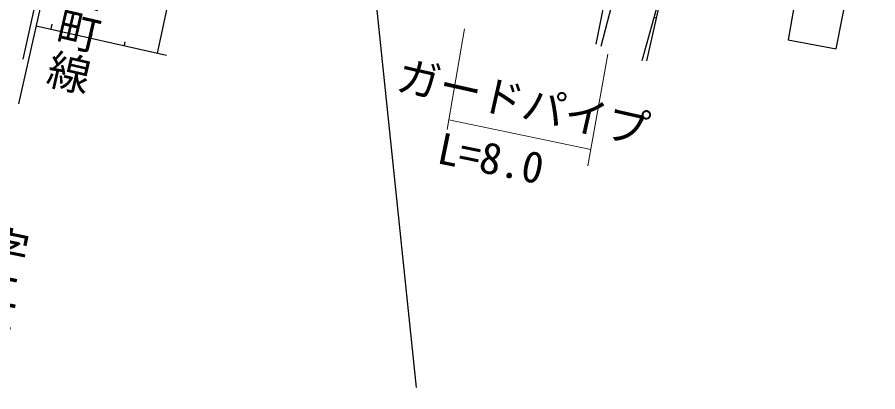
# Model space of a CAD drawing. Units: millimetres at full size, sheet at 1:1000; details may follow other scales. Extents: x 40000 to 680000, y 20000 to 380000.
# Drawn here: x 289624 to 339960, y 265636 to 287521 of the extents above; entities that cross this region are included whole.
import ezdxf
from ezdxf.enums import TextEntityAlignment as Align

# ---------------------------------------------------------------- set-up
doc = ezdxf.new("R2010")
doc.units = ezdxf.units.MM
doc.header["$LTSCALE"] = 1000
for name, color, linetype, lineweight in [('M-BGD', 7, 'Continuous', 25), ('M-STR-HTXT', 7, 'Continuous', 13), ('M-STR-STRC', 7, 'Continuous', 25)]:
    doc.layers.add(name, color=color, linetype=linetype, lineweight=lineweight)
doc.layers.add('M-BMK-HTXT', color=7, linetype='Continuous')
doc.styles.add('@ＭＳ ゴシック', font='')
doc.styles.add('ＭＳ ゴシック', font='')
doc.styles.get('@ＭＳ ゴシック').set_extended_font_data('@MS Gothic')
doc.styles.get('ＭＳ ゴシック').set_extended_font_data('MS Gothic')

msp = doc.modelspace()

# ---------------------------------------------------------------- linework, layer by layer
at = {"layer": 'M-BGD'}
for p, q in [((294506, 303801), (289707, 282457)), ((301603, 303151), (297814, 285422)), ((329415, 296706), (326164, 284980)), ((325419, 295748), (323467, 285944)), ((323778, 285835), (326330, 295603)), ((291936, 294084), (289946, 285068)), ((327015, 287474), (326867, 287515)), ((290733, 287019), (298356, 285300)), ((291646, 287120), (291581, 286828)), ((293981, 286535), (293927, 286299)), ((295921, 286082), (295871, 285860))]:
    msp.add_line(p, q, dxfattribs=at)
msp.add_lwpolyline([(326443, 284968), (327587, 289980), (328995, 289746), (329083, 290303), (335214, 289013), (334715, 286199), (337531, 285671), (338646, 291300), (344337, 289980), (342430, 281274)], dxfattribs=at)
at = {"layer": 'M-STR-HTXT'}
for p, q in [((314779, 280958), (315784, 286850)), ((323000, 278845), (324163, 285370)), ((314877, 281534), (323168, 279788))]:
    msp.add_line(p, q, dxfattribs=at)
at = {"layer": 'M-STR-STRC'}
msp.add_line((308506, 308355), (312964, 265894), dxfattribs=at)

# ---------------------------------------------------------------- texts
at = {"layer": 'M-BMK-HTXT', "style": '@ＭＳ ゴシック'}
for s, rotation, p in [('市道舞車二番町線', 256.995, (295426, 302904)), ('字二番丁', 258.509, (287860, 275597))]:
    msp.add_text(s, height=1833, rotation=rotation, dxfattribs=at).set_placement(p, align=Align.BOTTOM_LEFT)
at = {"layer": 'M-STR-HTXT', "style": 'ＭＳ ゴシック'}
for s, rotation, p in [('ガードパイプ', 347.289, (311586, 282757)), ('L=8.0', 348.376, (313984, 278471))]:
    msp.add_text(s, height=1833, rotation=rotation, dxfattribs=at).set_placement(p, align=Align.BOTTOM_LEFT)

doc.saveas('drawing.dxf')
